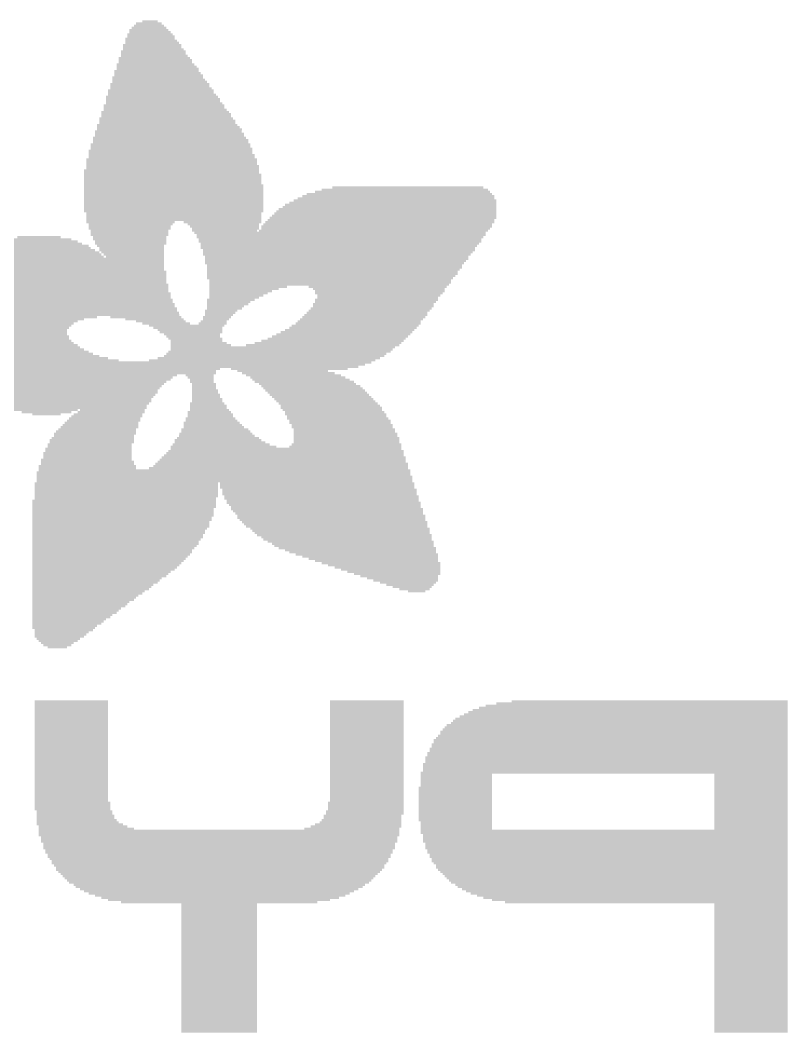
# Model space of a CAD drawing. Extents: x -51 to 50, y -27 to 29.
# Drawn here: x 41.25 to 48.78, y 16.01 to 25.94 of the extents above; entities that cross this region are included whole.
import ezdxf

# ---------------------------------------------------------------- set-up
doc = ezdxf.new("R2010")
doc.units = 0
doc.layers.add('201', color=6, linetype='CONTINUOUS')

# ---------------------------------------------------------------- blocks, each defined once
blk = doc.blocks.new('RECT')
blk.add_solid([(-0.5, -0.5), (0.5, -0.5), (-0.5, 0.5), (0.5, 0.5)])

msp = doc.modelspace()

# ---------------------------------------------------------------- block references
at = {"layer": '201', "rotation": 180}
for p, xscale, yscale in [((42.512, 25.908), 0.254, 0.0213), ((42.5234, 25.9292), 0.1499, 0.0211), ((42.5234, 25.8022), 0.4445, 0.0211), ((42.512, 25.8445), 0.381, 0.0213), ((42.5234, 25.8233), 0.4039, 0.0211), ((42.5132, 25.8657), 0.3378, 0.0211), ((42.5132, 25.8868), 0.2972, 0.0211), ((42.5348, 25.7387), 0.508, 0.0211), ((42.5234, 25.7598), 0.4851, 0.0211), ((42.545, 25.7175), 0.5283, 0.0213), ((42.5336, 25.781), 0.4648, 0.0213), ((42.5552, 25.6328), 0.635, 0.0211), ((42.5552, 25.6117), 0.635, 0.0211), ((42.5437, 25.6963), 0.5715, 0.0211), ((42.5437, 25.6752), 0.5715, 0.0211), ((42.5552, 25.654), 0.5944, 0.0213), ((42.5768, 25.5058), 0.7595, 0.0211), ((42.5666, 25.5693), 0.6985, 0.0211), ((42.5768, 25.5482), 0.7188, 0.0211), ((42.5768, 25.527), 0.7188, 0.0213), ((42.5653, 25.5905), 0.6553, 0.0213), ((42.5869, 25.4423), 0.8255, 0.0211), ((42.5971, 25.4212), 0.8458, 0.0211), ((42.5882, 25.4847), 0.7823, 0.0211), ((42.5983, 25.4635), 0.8026, 0.0213), ((42.6199, 25.3153), 0.9728, 0.0211), ((42.5983, 25.3788), 0.889, 0.0211), ((42.6085, 25.3577), 0.9093, 0.0211), ((42.6187, 25.3365), 0.9296, 0.0213), ((42.6085, 25.4), 0.8687, 0.0213), ((42.6288, 25.2518), 1.0363, 0.0211), ((42.6288, 25.2307), 1.0363, 0.0211), ((42.6403, 25.2095), 1.0592, 0.0213), ((42.6199, 25.2942), 0.9728, 0.0211), ((42.6301, 25.273), 0.9931, 0.0213), ((42.6618, 25.1248), 1.143, 0.0211), ((42.6403, 25.1883), 1.0998, 0.0211), ((42.6504, 25.1672), 1.1201, 0.0211), ((42.6504, 25.146), 1.1201, 0.0213), ((42.672, 25.0402), 1.2497, 0.0211), ((42.6822, 25.019), 1.27, 0.0213), ((42.6707, 25.0613), 1.2065, 0.0211), ((42.6606, 25.1037), 1.1862, 0.0211), ((42.6606, 25.0825), 1.1862, 0.0213), ((42.6923, 24.9132), 1.3767, 0.0211), ((42.6822, 24.9767), 1.3106, 0.0211), ((42.6936, 24.9555), 1.3335, 0.0213), ((42.6936, 24.9343), 1.3335, 0.0211), ((42.6822, 24.9978), 1.27, 0.0211), ((42.7037, 24.8497), 1.4402, 0.0211), ((42.7139, 24.8285), 1.4605, 0.0213), ((42.7139, 24.8073), 1.4605, 0.0211), ((42.7025, 24.892), 1.397, 0.0213), ((42.7139, 24.8708), 1.4199, 0.0211), ((42.7241, 24.7227), 1.5672, 0.0211), ((42.7253, 24.765), 1.524, 0.0213), ((42.7253, 24.7438), 1.524, 0.0211), ((42.7139, 24.7862), 1.5011, 0.0211), ((42.7355, 24.6168), 1.6307, 0.0211), ((42.7241, 24.6592), 1.6078, 0.0211), ((42.7241, 24.638), 1.6078, 0.0213), ((42.7342, 24.6803), 1.5875, 0.0211), ((42.7241, 24.7015), 1.5672, 0.0213), ((42.7355, 24.5745), 1.6713, 0.0213), ((42.7355, 24.5533), 1.6713, 0.0211), ((42.7355, 24.5322), 1.6713, 0.0211), ((42.7457, 24.511), 1.6916, 0.0213), ((42.7355, 24.5957), 1.6307, 0.0211), ((42.7342, 24.4687), 1.7145, 0.0211), ((42.7342, 24.4475), 1.7145, 0.0213), ((42.7457, 24.4263), 1.7374, 0.0211), ((42.7457, 24.4898), 1.6916, 0.0211), ((42.7457, 24.4052), 1.7374, 0.0211), ((42.7457, 24.384), 1.7374, 0.0213), ((42.7457, 24.3628), 1.7374, 0.0211), ((42.7457, 24.3417), 1.7374, 0.0211), ((42.7558, 24.3205), 1.7577, 0.0213), ((42.7558, 24.2993), 1.7577, 0.0211), ((42.7558, 24.2782), 1.7577, 0.0211), ((42.7558, 24.257), 1.7577, 0.0213), ((42.7558, 24.2358), 1.7577, 0.0211), ((42.7558, 24.2147), 1.7577, 0.0211), ((44.958, 24.2147), 1.8847, 0.0211), ((44.9682, 24.2358), 1.8186, 0.0211), ((44.9999, 24.257), 1.7145, 0.0213), ((45.0215, 24.2782), 1.6307, 0.0211), ((45.0533, 24.2993), 1.4808, 0.0211), ((42.7558, 24.1935), 1.7577, 0.0213), ((42.7558, 24.1723), 1.7577, 0.0211), ((42.7558, 24.1512), 1.7577, 0.0211), ((42.7558, 24.13), 1.7577, 0.0213), ((44.8843, 24.13), 2.0726, 0.0213), ((44.9047, 24.1512), 2.032, 0.0211), ((44.9263, 24.1723), 1.9888, 0.0211), ((44.9364, 24.1935), 1.9279, 0.0213), ((42.7558, 24.1088), 1.7577, 0.0211), ((42.7558, 24.0877), 1.7577, 0.0211), ((42.7558, 24.0665), 1.7577, 0.0213), ((42.7571, 24.0453), 1.7145, 0.0211), ((42.7571, 24.0242), 1.7145, 0.0211), ((44.8208, 24.0242), 2.1996, 0.0211), ((44.831, 24.0453), 2.1793, 0.0211), ((44.8412, 24.0665), 2.159, 0.0213), ((44.8526, 24.0877), 2.1361, 0.0211), ((44.8729, 24.1088), 2.0955, 0.0211), ((42.7571, 24.003), 1.7145, 0.0213), ((42.7571, 23.9818), 1.7145, 0.0211), ((42.3329, 23.9607), 0.8661, 0.0211), ((42.3329, 23.9395), 0.8255, 0.0213), ((42.3227, 23.9183), 0.8052, 0.0211), ((43.2333, 23.9607), 0.762, 0.0211), ((43.2422, 23.9395), 0.6985, 0.0213), ((43.2537, 23.9183), 0.6756, 0.0211), ((44.7459, 23.9183), 2.2631, 0.0211), ((44.7561, 23.9395), 2.2428, 0.0213), ((44.7777, 23.9607), 2.2454, 0.0211), ((44.7891, 23.9818), 2.2225, 0.0211), ((44.8094, 24.003), 2.2225, 0.0213), ((42.3227, 23.8972), 0.8052, 0.0211), ((42.3215, 23.876), 0.762, 0.0213), ((42.3215, 23.8548), 0.762, 0.0211), ((42.3215, 23.8337), 0.762, 0.0211), ((43.2638, 23.8972), 0.6553, 0.0211), ((43.2537, 23.876), 0.635, 0.0213), ((44.3852, 23.8548), 2.8575, 0.0211), ((44.3967, 23.8337), 2.8346, 0.0211), ((44.7142, 23.876), 2.2454, 0.0213), ((44.7358, 23.8972), 2.2428, 0.0211), ((41.4122, 23.7278), 1.016, 0.0211), ((41.4122, 23.749), 0.889, 0.0213), ((41.4223, 23.7702), 0.7823, 0.0211), ((41.4325, 23.7913), 0.635, 0.0211), ((41.4338, 23.8125), 0.4242, 0.0213), ((42.3227, 23.8125), 0.7188, 0.0213), ((42.3227, 23.7913), 0.7188, 0.0211), ((42.3329, 23.7702), 0.6985, 0.0211), ((42.3329, 23.749), 0.6985, 0.0213), ((42.3329, 23.7278), 0.6579, 0.0211), ((44.3865, 23.8125), 2.8143, 0.0213), ((44.3865, 23.7913), 2.7737, 0.0211), ((44.3865, 23.7702), 2.7737, 0.0211), ((44.3852, 23.749), 2.7305, 0.0213), ((44.3751, 23.7278), 2.7102, 0.0211), ((41.3169, 23.622), 1.5011, 0.0213), ((41.3385, 23.6432), 1.4173, 0.0211), ((41.3702, 23.6643), 1.3132, 0.0211), ((41.3804, 23.6855), 1.2065, 0.0213), ((41.3906, 23.7067), 1.0998, 0.0211), ((42.3443, 23.7067), 0.635, 0.0211), ((42.3443, 23.6855), 0.635, 0.0213), ((42.3545, 23.6643), 0.6147, 0.0211), ((42.3647, 23.6432), 0.5944, 0.0211), ((42.3761, 23.622), 0.5715, 0.0213), ((44.3649, 23.7067), 2.6899, 0.0211), ((44.3763, 23.6855), 2.667, 0.0213), ((44.3649, 23.6643), 2.6441, 0.0211), ((44.3548, 23.6432), 2.6238, 0.0211), ((44.3548, 23.622), 2.5832, 0.0213), ((41.4871, 23.5373), 2.3495, 0.0211), ((41.5188, 23.5585), 2.286, 0.0213), ((41.5506, 23.5797), 2.2225, 0.0211), ((41.5823, 23.6008), 2.159, 0.0211), ((44.3548, 23.6008), 2.5832, 0.0211), ((44.3433, 23.5797), 2.5603, 0.0211), ((44.3332, 23.5585), 2.54, 0.0213), ((44.3332, 23.5373), 2.4994, 0.0211), ((41.3271, 23.4315), 2.7102, 0.0213), ((41.3588, 23.4527), 2.6467, 0.0211), ((41.3906, 23.4738), 2.5832, 0.0211), ((41.4122, 23.495), 2.4994, 0.0213), ((41.4553, 23.5162), 2.413, 0.0211), ((44.3217, 23.495), 2.4765, 0.0213), ((44.3014, 23.4315), 2.4359, 0.0213), ((44.3332, 23.5162), 2.4994, 0.0211), ((44.3116, 23.4738), 2.4562, 0.0211), ((44.3116, 23.4527), 2.4562, 0.0211), ((41.2534, 23.3257), 2.8981, 0.0211), ((41.2636, 23.3468), 2.8778, 0.0211), ((41.2636, 23.368), 2.8372, 0.0213), ((41.275, 23.3892), 2.8143, 0.0211), ((41.2953, 23.4103), 2.7737, 0.0211), ((44.29, 23.4103), 2.413, 0.0211), ((44.2811, 23.3468), 2.3495, 0.0211), ((43.4873, 23.3257), 0.762, 0.0211), ((44.2913, 23.3892), 2.3698, 0.0211), ((44.2913, 23.368), 2.3698, 0.0213), ((44.7561, 23.3257), 1.3538, 0.0211), ((41.2433, 23.2622), 2.9642, 0.0211), ((41.2433, 23.241), 2.9642, 0.0213), ((41.2433, 23.2198), 2.9642, 0.0211), ((41.242, 23.3045), 2.921, 0.0213), ((41.242, 23.2833), 2.921, 0.0211), ((43.4454, 23.3045), 0.6782, 0.0213), ((43.4137, 23.2833), 0.6147, 0.0211), ((43.3921, 23.2622), 0.5715, 0.0211), ((43.3705, 23.241), 0.5283, 0.0213), ((43.3489, 23.2198), 0.4851, 0.0211), ((44.7675, 23.3045), 1.2903, 0.0213), ((44.7675, 23.2622), 1.2497, 0.0211), ((44.7777, 23.2833), 1.27, 0.0211), ((44.7662, 23.241), 1.2065, 0.0213), ((44.7561, 23.2198), 1.1862, 0.0211), ((41.2534, 23.1987), 2.9845, 0.0211), ((41.2534, 23.1775), 2.9845, 0.0213), ((41.2636, 23.1563), 3.0048, 0.0211), ((41.2636, 23.1352), 3.0048, 0.0211), ((43.3172, 23.1987), 0.4674, 0.0211), ((43.2956, 23.1775), 0.4242, 0.0213), ((43.2854, 23.1563), 0.4039, 0.0211), ((43.2638, 23.1352), 0.3607, 0.0211), ((44.7142, 23.1563), 1.1836, 0.0211), ((44.7142, 23.1352), 1.1836, 0.0211), ((44.7459, 23.1987), 1.2065, 0.0211), ((44.7358, 23.1775), 1.1862, 0.0213), ((41.275, 23.114), 3.0277, 0.0213), ((41.2953, 23.0717), 3.0277, 0.0211), ((41.2852, 23.0928), 3.0074, 0.0211), ((41.3068, 23.0505), 3.0048, 0.0213), ((40.9143, 23.0293), 2.1793, 0.0211), ((42.4815, 23.0293), 0.696, 0.0211), ((43.18, 23.0293), 0.2743, 0.0211), ((43.2219, 23.0928), 0.3175, 0.0211), ((43.2118, 23.0717), 0.2972, 0.0211), ((43.2003, 23.0505), 0.2743, 0.0213), ((43.2537, 23.114), 0.3404, 0.0213), ((44.6189, 23.0293), 1.2065, 0.0211), ((44.6392, 23.0505), 1.2065, 0.0213), ((44.6507, 23.0717), 1.1836, 0.0211), ((44.6723, 23.0928), 1.1862, 0.0211), ((44.6926, 23.114), 1.1862, 0.0213), ((40.861, 23.0082), 2.032, 0.0211), ((40.8407, 22.987), 1.9456, 0.0213), ((40.8305, 22.9658), 1.8847, 0.0211), ((40.8292, 22.9447), 1.8415, 0.0211), ((40.8407, 22.9235), 1.778, 0.0213), ((42.5666, 23.0082), 0.5715, 0.0211), ((42.6288, 22.987), 0.4877, 0.0213), ((42.6822, 22.9658), 0.4674, 0.0211), ((42.8828, 22.9447), 0.7417, 0.0211), ((42.8942, 22.9235), 0.6782, 0.0213), ((43.1368, 22.9658), 0.2743, 0.0211), ((43.147, 22.987), 0.254, 0.0213), ((43.1698, 23.0082), 0.254, 0.0211), ((44.5135, 22.9235), 1.2497, 0.0213), ((44.5351, 22.9447), 1.2471, 0.0211), ((44.5656, 22.9658), 1.2268, 0.0211), ((44.5757, 22.987), 1.2065, 0.0213), ((44.5986, 23.0082), 1.2065, 0.0211), ((40.8407, 22.9023), 1.7374, 0.0211), ((40.8521, 22.8812), 1.7145, 0.0211), ((40.8724, 22.86), 1.6739, 0.0213), ((40.894, 22.8388), 1.6713, 0.0211), ((42.9158, 22.9023), 0.635, 0.0211), ((42.926, 22.8812), 0.6147, 0.0211), ((42.9362, 22.86), 0.5486, 0.0213), ((42.9463, 22.8388), 0.5283, 0.0211), ((44.3865, 22.8388), 1.331, 0.0211), ((44.4183, 22.86), 1.3132, 0.0213), ((44.45, 22.8812), 1.2903, 0.0211), ((44.4818, 22.9023), 1.2675, 0.0211), ((40.9143, 22.8177), 1.6307, 0.0211), ((40.9359, 22.7965), 1.6281, 0.0213), ((40.9575, 22.7753), 1.6307, 0.0211), ((40.9994, 22.7542), 1.6281, 0.0211), ((41.021, 22.733), 1.6307, 0.0213), ((42.9679, 22.8177), 0.5309, 0.0211), ((42.9793, 22.7965), 0.508, 0.0213), ((42.9997, 22.7753), 0.5486, 0.0211), ((43.0213, 22.7542), 0.5918, 0.0211), ((43.8252, 22.733), 2.1996, 0.0213), ((44.2163, 22.7542), 1.5037, 0.0211), ((44.2697, 22.7753), 1.4376, 0.0211), ((44.3128, 22.7965), 1.397, 0.0213), ((44.3548, 22.8177), 1.3538, 0.0211), ((41.0629, 22.7118), 1.6281, 0.0211), ((41.0947, 22.6907), 1.651, 0.0211), ((41.1264, 22.6695), 1.6739, 0.0213), ((41.1797, 22.6483), 1.6942, 0.0211), ((41.2318, 22.6272), 1.7577, 0.0211), ((43.688, 22.6272), 2.1793, 0.0211), ((43.7413, 22.6483), 2.159, 0.0211), ((43.7617, 22.6695), 2.159, 0.0213), ((43.7934, 22.6907), 2.1819, 0.0211), ((43.815, 22.7118), 2.1793, 0.0211), ((41.2966, 22.606), 1.8415, 0.0213), ((42.5552, 22.5848), 4.2774, 0.0211), ((42.5348, 22.5637), 4.191, 0.0211), ((42.5234, 22.5425), 4.0869, 0.0213), ((43.6232, 22.606), 2.2225, 0.0213), ((41.8567, 22.5213), 2.7076, 0.0211), ((41.8465, 22.5002), 2.6467, 0.0211), ((41.8681, 22.479), 2.6035, 0.0213), ((41.6878, 22.4578), 2.2022, 0.0211), ((41.6878, 22.4367), 2.1158, 0.0211), ((43.0098, 22.4578), 0.2743, 0.0211), ((43.02, 22.4367), 0.254, 0.0211), ((43.8887, 22.5213), 1.143, 0.0211), ((43.8252, 22.5002), 0.889, 0.0211), ((43.8785, 22.479), 0.9093, 0.0213), ((43.9306, 22.4578), 0.9322, 0.0211), ((43.9738, 22.4367), 0.9322, 0.0211), ((41.6878, 22.4155), 2.0752, 0.0213), ((41.6763, 22.3943), 2.0117, 0.0211), ((41.6878, 22.3732), 1.9482, 0.0211), ((41.6865, 22.352), 1.905, 0.0213), ((41.6878, 22.3308), 1.8618, 0.0211), ((43.0314, 22.4155), 0.2311, 0.0213), ((43.0314, 22.3943), 0.2311, 0.0211), ((43.053, 22.3732), 0.2337, 0.0211), ((43.053, 22.352), 0.2337, 0.0213), ((43.053, 22.3308), 0.2337, 0.0211), ((44.0042, 22.4155), 0.9525, 0.0213), ((44.0373, 22.3943), 0.9728, 0.0211), ((44.0677, 22.3732), 0.9525, 0.0211), ((44.1008, 22.352), 0.9728, 0.0213), ((44.1211, 22.3308), 0.9728, 0.0211), ((41.6979, 22.3097), 1.8009, 0.0211), ((41.7093, 22.2885), 1.778, 0.0213), ((41.7182, 22.2673), 1.7145, 0.0211), ((41.7297, 22.2462), 1.651, 0.0211), ((43.0632, 22.3097), 0.254, 0.0211), ((43.0632, 22.2885), 0.254, 0.0213), ((43.0733, 22.2673), 0.2743, 0.0211), ((43.0733, 22.2462), 0.2743, 0.0211), ((44.1427, 22.3097), 0.9754, 0.0211), ((44.1643, 22.2885), 0.9728, 0.0213), ((44.1846, 22.2673), 0.9728, 0.0211), ((44.2074, 22.2462), 0.9728, 0.0211), ((41.7297, 22.225), 1.6104, 0.0213), ((41.7512, 22.2038), 1.5672, 0.0211), ((41.7614, 22.1827), 1.5011, 0.0211), ((41.783, 22.1615), 1.4173, 0.0213), ((41.8033, 22.1403), 1.3767, 0.0211), ((43.0847, 22.1827), 0.3378, 0.0211), ((43.0949, 22.1615), 0.3581, 0.0213), ((43.0949, 22.1403), 0.3581, 0.0211), ((43.0847, 22.225), 0.2972, 0.0213), ((43.0847, 22.2038), 0.2972, 0.0211), ((44.2278, 22.225), 0.9728, 0.0213), ((44.2481, 22.2038), 0.9728, 0.0211), ((44.2709, 22.1827), 0.9728, 0.0211), ((44.2913, 22.1615), 0.9728, 0.0213), ((44.3014, 22.1403), 0.9931, 0.0211), ((41.496, 22.1192), 0.635, 0.0211), ((41.5074, 22.098), 0.4851, 0.0213), ((41.5074, 22.0768), 0.2769, 0.0211), ((42.0789, 22.0345), 0.6985, 0.0213), ((42.0992, 22.0557), 0.6985, 0.0211), ((42.1107, 22.0768), 0.6756, 0.0211), ((42.1424, 22.098), 0.6579, 0.0213), ((42.1538, 22.1192), 0.635, 0.0211), ((43.1165, 22.0345), 0.4877, 0.0213), ((43.1152, 22.0768), 0.4445, 0.0211), ((43.1152, 22.0557), 0.4445, 0.0211), ((43.1051, 22.098), 0.4242, 0.0213), ((43.1063, 22.1192), 0.381, 0.0211), ((44.3116, 22.1192), 0.9728, 0.0211), ((44.3344, 22.098), 0.9728, 0.0213), ((44.3446, 22.0768), 0.9931, 0.0211), ((44.3649, 22.0345), 0.9931, 0.0213), ((44.3548, 22.0557), 0.9728, 0.0211), ((42.004, 21.9287), 0.762, 0.0211), ((42.0268, 21.9498), 0.762, 0.0211), ((42.037, 21.971), 0.7417, 0.0213), ((42.0472, 21.9922), 0.7214, 0.0211), ((42.0688, 22.0133), 0.7188, 0.0211), ((43.1584, 21.9287), 0.6579, 0.0211), ((43.1267, 21.9922), 0.5486, 0.0211), ((43.1381, 21.971), 0.5715, 0.0213), ((43.1483, 21.9498), 0.5918, 0.0211), ((43.1267, 22.0133), 0.508, 0.0211), ((44.3865, 22.0133), 0.9957, 0.0211), ((44.3865, 21.9922), 0.9957, 0.0211), ((44.4081, 21.971), 0.9931, 0.0213), ((44.4081, 21.9498), 0.9931, 0.0211), ((44.4284, 21.9287), 0.9931, 0.0211), ((41.9621, 21.844), 0.8052, 0.0213), ((41.9735, 21.8652), 0.7823, 0.0211), ((41.9837, 21.8863), 0.8026, 0.0211), ((41.9938, 21.9075), 0.7823, 0.0213), ((43.1902, 21.844), 0.8026, 0.0213), ((43.1686, 21.8863), 0.7188, 0.0211), ((43.18, 21.8652), 0.7417, 0.0211), ((43.1686, 21.9075), 0.6782, 0.0213), ((44.4398, 21.8863), 1.016, 0.0211), ((44.4398, 21.8652), 1.016, 0.0211), ((44.4284, 21.9075), 0.9931, 0.0213), ((44.45, 21.844), 1.0363, 0.0213), ((41.9202, 21.7382), 0.8484, 0.0211), ((41.9316, 21.7805), 0.8255, 0.0213), ((41.9316, 21.7593), 0.8255, 0.0211), ((41.9519, 21.8228), 0.8255, 0.0211), ((41.9519, 21.8017), 0.8255, 0.0211), ((43.2435, 21.7593), 1.0363, 0.0211), ((43.8569, 21.7382), 2.2631, 0.0211), ((43.2219, 21.7805), 0.9525, 0.0213), ((43.1902, 21.8228), 0.8484, 0.0211), ((43.2105, 21.8017), 0.889, 0.0211), ((44.4386, 21.7593), 1.0998, 0.0211), ((44.45, 21.7805), 1.077, 0.0213), ((44.45, 21.8228), 1.0363, 0.0211), ((44.45, 21.8017), 1.0363, 0.0211), ((41.8998, 21.6323), 0.889, 0.0211), ((41.91, 21.6958), 0.8687, 0.0211), ((41.91, 21.6747), 0.8687, 0.0211), ((41.91, 21.6535), 0.8687, 0.0213), ((41.9202, 21.717), 0.8484, 0.0213), ((43.8252, 21.6323), 2.413, 0.0211), ((43.8353, 21.6535), 2.3927, 0.0213), ((43.8366, 21.6747), 2.3495, 0.0211), ((43.8468, 21.6958), 2.3292, 0.0211), ((43.8569, 21.717), 2.3089, 0.0213), ((41.9087, 21.5688), 0.9525, 0.0211), ((41.9087, 21.5477), 0.9525, 0.0211), ((41.91, 21.6112), 0.9093, 0.0211), ((41.91, 21.59), 0.9093, 0.0213), ((43.782, 21.5477), 2.54, 0.0211), ((43.8036, 21.5688), 2.4968, 0.0211), ((43.8137, 21.59), 2.4765, 0.0213), ((43.815, 21.6112), 2.4333, 0.0211), ((43.2435, 21.5053), 3.6627, 0.0211), ((43.2435, 21.4842), 3.6627, 0.0211), ((43.2537, 21.463), 3.683, 0.0213), ((43.2537, 21.4418), 3.683, 0.0211), ((43.2537, 21.5265), 3.6424, 0.0213), ((42.291, 21.3995), 1.7983, 0.0213), ((42.291, 21.3783), 1.7983, 0.0211), ((42.291, 21.3572), 1.7983, 0.0211), ((42.291, 21.336), 1.7983, 0.0213), ((43.2537, 21.4207), 3.683, 0.0211), ((44.163, 21.3995), 1.905, 0.0213), ((44.163, 21.3783), 1.905, 0.0211), ((44.163, 21.3572), 1.905, 0.0211), ((44.1858, 21.336), 1.905, 0.0213), ((42.291, 21.3148), 1.7983, 0.0211), ((42.291, 21.2937), 1.7983, 0.0211), ((42.291, 21.2725), 1.7983, 0.0213), ((42.2808, 21.2513), 1.778, 0.0211), ((44.1858, 21.3148), 1.905, 0.0211), ((44.1858, 21.2937), 1.905, 0.0211), ((44.2062, 21.2725), 1.905, 0.0213), ((44.2062, 21.2513), 1.905, 0.0211), ((42.2694, 21.2302), 1.8009, 0.0211), ((42.2694, 21.209), 1.8009, 0.0213), ((42.2694, 21.1878), 1.8009, 0.0211), ((42.2694, 21.1667), 1.8009, 0.0211), ((42.258, 21.1455), 1.778, 0.0213), ((44.2163, 21.2302), 1.8847, 0.0211), ((44.2265, 21.209), 1.905, 0.0213), ((44.2379, 21.1878), 1.8821, 0.0211), ((44.2481, 21.1667), 1.8618, 0.0211), ((44.2595, 21.1455), 1.8847, 0.0213), ((42.2478, 21.0608), 1.7577, 0.0211), ((42.2478, 21.0397), 1.7577, 0.0211), ((42.258, 21.1243), 1.778, 0.0211), ((42.258, 21.1032), 1.778, 0.0211), ((42.258, 21.082), 1.778, 0.0213), ((44.2697, 21.1243), 1.8644, 0.0211), ((44.2811, 21.1032), 1.8415, 0.0211), ((44.3014, 21.082), 1.8415, 0.0213), ((44.3014, 21.0608), 1.8415, 0.0211), ((44.3116, 21.0397), 1.8212, 0.0211), ((42.2262, 20.955), 1.7145, 0.0213), ((42.2377, 21.0185), 1.7374, 0.0213), ((42.2377, 20.9973), 1.7374, 0.0211), ((42.2377, 20.9762), 1.7374, 0.0211), ((44.3332, 21.0185), 1.8186, 0.0213), ((44.3433, 20.9973), 1.7983, 0.0211), ((44.3535, 20.9762), 1.778, 0.0211), ((44.3865, 20.955), 1.7577, 0.0213), ((42.2059, 20.8915), 1.6739, 0.0213), ((42.2059, 20.8703), 1.6739, 0.0211), ((42.2161, 20.9338), 1.6942, 0.0211), ((42.2161, 20.9127), 1.6942, 0.0211), ((42.1945, 20.8492), 1.651, 0.0211), ((44.3967, 20.9338), 1.7374, 0.0211), ((44.4081, 20.9127), 1.7145, 0.0211), ((44.4284, 20.8915), 1.7145, 0.0213), ((44.45, 20.8703), 1.6713, 0.0211), ((44.4602, 20.8492), 1.651, 0.0211), ((42.1843, 20.828), 1.6307, 0.0213), ((42.1843, 20.8068), 1.6307, 0.0211), ((42.1627, 20.7645), 1.5875, 0.0213), ((42.1742, 20.7857), 1.6104, 0.0211), ((42.1526, 20.7433), 1.5672, 0.0211), ((44.4919, 20.828), 1.6281, 0.0213), ((44.5135, 20.8068), 1.585, 0.0211), ((44.5237, 20.7857), 1.5646, 0.0211), ((44.5567, 20.7645), 1.5443, 0.0213), ((44.5884, 20.7433), 1.4808, 0.0211), ((42.1526, 20.7222), 1.5672, 0.0211), ((42.1424, 20.701), 1.5469, 0.0213), ((42.131, 20.6798), 1.524, 0.0211), ((42.1208, 20.6587), 1.5037, 0.0211), ((44.6088, 20.7222), 1.4402, 0.0211), ((44.6507, 20.701), 1.397, 0.0213), ((44.6824, 20.6798), 1.3335, 0.0211), ((44.7142, 20.6587), 1.27, 0.0211), ((42.0789, 20.574), 1.4199, 0.0213), ((42.1107, 20.6375), 1.4834, 0.0213), ((42.0992, 20.6163), 1.4605, 0.0211), ((42.0891, 20.5952), 1.4402, 0.0211), ((42.0675, 20.5528), 1.397, 0.0211), ((44.7459, 20.6375), 1.2065, 0.0213), ((44.7878, 20.6163), 1.1633, 0.0211), ((44.8196, 20.5952), 1.0998, 0.0211), ((44.8513, 20.574), 1.0363, 0.0213), ((44.8831, 20.5528), 0.9728, 0.0211), ((42.0357, 20.5105), 1.3335, 0.0213), ((41.9938, 20.447), 1.2497, 0.0213), ((42.0472, 20.5317), 1.3564, 0.0211), ((42.0256, 20.4893), 1.3132, 0.0211), ((42.004, 20.4682), 1.27, 0.0211), ((44.9148, 20.5317), 0.9093, 0.0211), ((44.9466, 20.5105), 0.8458, 0.0213), ((44.9682, 20.4893), 0.762, 0.0211), ((44.9999, 20.4682), 0.6985, 0.0211), ((45.0317, 20.447), 0.635, 0.0213), ((41.9837, 20.4258), 1.2294, 0.0211), ((41.9621, 20.4047), 1.1862, 0.0211), ((41.9519, 20.3835), 1.1659, 0.0213), ((41.9405, 20.3623), 1.143, 0.0211), ((41.9202, 20.3412), 1.1024, 0.0211), ((45.0533, 20.4258), 0.5512, 0.0211), ((45.0736, 20.4047), 0.4648, 0.0211), ((45.0952, 20.3835), 0.381, 0.0213), ((45.1168, 20.3623), 0.2972, 0.0211), ((45.1371, 20.3412), 0.1702, 0.0211), ((41.8884, 20.2988), 1.0389, 0.0211), ((41.8668, 20.2565), 0.9957, 0.0213), ((41.9087, 20.32), 1.0795, 0.0213), ((41.877, 20.2777), 1.016, 0.0211), ((41.8452, 20.2353), 0.9525, 0.0211), ((41.8249, 20.193), 0.9119, 0.0213), ((41.8033, 20.1718), 0.8687, 0.0211), ((41.8351, 20.2142), 0.9322, 0.0211), ((41.7932, 20.1507), 0.8484, 0.0211), ((41.7512, 20.0872), 0.7645, 0.0211), ((41.783, 20.1295), 0.828, 0.0213), ((41.7614, 20.1083), 0.7849, 0.0211), ((41.7297, 20.066), 0.7214, 0.0213), ((41.7182, 20.0448), 0.6985, 0.0211), ((41.6763, 19.9813), 0.6147, 0.0211), ((41.7081, 20.0237), 0.6782, 0.0211), ((41.6865, 20.0025), 0.635, 0.0213), ((41.6776, 19.9602), 0.5715, 0.0211), ((41.656, 19.939), 0.5283, 0.0213), ((41.6458, 19.9178), 0.508, 0.0211), ((41.6344, 19.8967), 0.4851, 0.0211), ((41.6243, 19.8755), 0.4242, 0.0213), ((41.623, 19.8543), 0.381, 0.0211), ((41.6141, 19.8332), 0.3175, 0.0211), ((41.6128, 19.812), 0.2743, 0.0213), ((41.6141, 19.7908), 0.1905, 0.0211), ((41.7512, 19.2617), 0.7188, 0.0211), ((44.6507, 19.2617), 0.7214, 0.0211), ((47.4243, 19.2617), 2.7076, 0.0211), ((41.7512, 19.2405), 0.7188, 0.0213), ((41.7512, 19.2193), 0.7188, 0.0211), ((41.7512, 19.1982), 0.7188, 0.0211), ((41.7512, 19.177), 0.7188, 0.0213), ((41.7512, 19.1558), 0.7188, 0.0211), ((44.6507, 19.2405), 0.7214, 0.0213), ((44.6507, 19.2193), 0.7214, 0.0211), ((44.6507, 19.1982), 0.7214, 0.0211), ((44.6507, 19.177), 0.7214, 0.0213), ((44.6507, 19.1558), 0.7214, 0.0211), ((47.2123, 19.1558), 3.1318, 0.0211), ((47.2326, 19.177), 3.0912, 0.0213), ((47.2643, 19.1982), 3.0277, 0.0211), ((47.2961, 19.2193), 2.9642, 0.0211), ((47.3494, 19.2405), 2.8575, 0.0213), ((41.7512, 19.1347), 0.7188, 0.0211), ((41.7512, 19.1135), 0.7188, 0.0213), ((41.7512, 19.0923), 0.7188, 0.0211), ((41.7512, 19.0712), 0.7188, 0.0211), ((41.7512, 19.05), 0.7188, 0.0213), ((44.6507, 19.1347), 0.7214, 0.0211), ((44.6507, 19.1135), 0.7214, 0.0213), ((44.6507, 19.0923), 0.7214, 0.0211), ((44.6507, 19.0712), 0.7214, 0.0211), ((44.6507, 19.05), 0.7214, 0.0213), ((47.1272, 19.05), 3.302, 0.0213), ((47.1373, 19.0712), 3.2817, 0.0211), ((47.1487, 19.0923), 3.2588, 0.0211), ((47.1691, 19.1135), 3.2182, 0.0213), ((47.1907, 19.1347), 3.175, 0.0211), ((41.7512, 19.0288), 0.7188, 0.0211), ((41.7512, 19.0077), 0.7188, 0.0211), ((41.7512, 18.9865), 0.7188, 0.0213), ((41.7512, 18.9653), 0.7188, 0.0211), ((44.6507, 19.0288), 0.7214, 0.0211), ((44.6507, 19.0077), 0.7214, 0.0211), ((44.6507, 18.9865), 0.7214, 0.0213), ((44.6507, 18.9653), 0.7214, 0.0211), ((47.0738, 18.9653), 3.4087, 0.0211), ((47.0853, 18.9865), 3.3858, 0.0213), ((47.0954, 19.0077), 3.3655, 0.0211), ((47.1056, 19.0288), 3.3452, 0.0211), ((41.7512, 18.9442), 0.7188, 0.0211), ((41.7512, 18.923), 0.7188, 0.0213), ((41.7512, 18.9018), 0.7188, 0.0211), ((41.7512, 18.8807), 0.7188, 0.0211), ((41.7512, 18.8595), 0.7188, 0.0213), ((44.6507, 18.9442), 0.7214, 0.0211), ((44.6507, 18.923), 0.7214, 0.0213), ((44.6507, 18.9018), 0.7214, 0.0211), ((44.6507, 18.8807), 0.7214, 0.0211), ((44.6507, 18.8595), 0.7214, 0.0213), ((47.0421, 18.8807), 3.4722, 0.0211), ((47.0421, 18.8595), 3.4722, 0.0213), ((47.0535, 18.9018), 3.4493, 0.0211), ((47.0637, 18.923), 3.429, 0.0213), ((47.0738, 18.9442), 3.4087, 0.0211), ((41.7512, 18.8383), 0.7188, 0.0211), ((41.7512, 18.8172), 0.7188, 0.0211), ((41.7512, 18.796), 0.7188, 0.0213), ((41.7512, 18.7748), 0.7188, 0.0211), ((41.7512, 18.7537), 0.7188, 0.0211), ((44.6507, 18.8383), 0.7214, 0.0211), ((44.6507, 18.8172), 0.7214, 0.0211), ((44.6507, 18.796), 0.7214, 0.0213), ((44.6507, 18.7748), 0.7214, 0.0211), ((44.6507, 18.7537), 0.7214, 0.0211), ((47.0103, 18.7537), 3.5357, 0.0211), ((47.0218, 18.796), 3.5128, 0.0213), ((47.0218, 18.7748), 3.5128, 0.0211), ((47.0319, 18.8383), 3.4925, 0.0211), ((47.0319, 18.8172), 3.4925, 0.0211), ((41.7512, 18.7325), 0.7188, 0.0213), ((41.7512, 18.7113), 0.7188, 0.0211), ((41.7512, 18.6902), 0.7188, 0.0211), ((41.7512, 18.669), 0.7188, 0.0213), ((44.6507, 18.7325), 0.7214, 0.0213), ((44.6507, 18.7113), 0.7214, 0.0211), ((44.6507, 18.6902), 0.7214, 0.0211), ((44.6507, 18.669), 0.7214, 0.0213), ((47.0002, 18.7113), 3.556, 0.0211), ((47.0002, 18.6902), 3.556, 0.0211), ((47.0002, 18.669), 3.556, 0.0213), ((47.0103, 18.7325), 3.5357, 0.0213), ((41.7512, 18.6478), 0.7188, 0.0211), ((41.7512, 18.6267), 0.7188, 0.0211), ((41.7512, 18.6055), 0.7188, 0.0213), ((41.7512, 18.5843), 0.7188, 0.0211), ((41.7512, 18.5632), 0.7188, 0.0211), ((44.6507, 18.6478), 0.7214, 0.0211), ((44.6507, 18.6267), 0.7214, 0.0211), ((44.6507, 18.6055), 0.7214, 0.0213), ((44.6507, 18.5843), 0.7214, 0.0211), ((44.6507, 18.5632), 0.7214, 0.0211), ((46.9786, 18.5632), 3.5992, 0.0211), ((46.99, 18.6478), 3.5763, 0.0211), ((46.99, 18.6267), 3.5763, 0.0211), ((46.99, 18.6055), 3.5763, 0.0213), ((46.99, 18.5843), 3.5763, 0.0211), ((41.7512, 18.542), 0.7188, 0.0213), ((41.7512, 18.5208), 0.7188, 0.0211), ((41.7512, 18.4997), 0.7188, 0.0211), ((41.7512, 18.4785), 0.7188, 0.0213), ((41.7512, 18.4573), 0.7188, 0.0211), ((44.6507, 18.542), 0.7214, 0.0213), ((44.6507, 18.5208), 0.7214, 0.0211), ((44.6507, 18.4997), 0.7214, 0.0211), ((44.6507, 18.4785), 0.7214, 0.0213), ((44.6507, 18.4573), 0.7214, 0.0211), ((45.5282, 18.542), 0.6985, 0.0213), ((45.5282, 18.5208), 0.6985, 0.0211), ((45.5282, 18.4997), 0.6985, 0.0211), ((45.5282, 18.4785), 0.6985, 0.0213), ((45.5282, 18.4573), 0.6985, 0.0211), ((48.4188, 18.542), 0.7188, 0.0213), ((48.4188, 18.5208), 0.7188, 0.0211), ((48.4188, 18.4997), 0.7188, 0.0211), ((48.4188, 18.4785), 0.7188, 0.0213), ((48.4188, 18.4573), 0.7188, 0.0211), ((41.7512, 18.4362), 0.7188, 0.0211), ((41.7512, 18.415), 0.7188, 0.0213), ((41.7512, 18.3938), 0.7188, 0.0211), ((41.7512, 18.3727), 0.7188, 0.0211), ((44.6507, 18.4362), 0.7214, 0.0211), ((44.6507, 18.415), 0.7214, 0.0213), ((44.6507, 18.3938), 0.7214, 0.0211), ((44.6507, 18.3727), 0.7214, 0.0211), ((45.5181, 18.415), 0.7188, 0.0213), ((45.5181, 18.3938), 0.7188, 0.0211), ((45.5181, 18.3727), 0.7188, 0.0211), ((45.5282, 18.4362), 0.6985, 0.0211), ((48.4188, 18.4362), 0.7188, 0.0211), ((48.4188, 18.415), 0.7188, 0.0213), ((48.4188, 18.3938), 0.7188, 0.0211), ((48.4188, 18.3727), 0.7188, 0.0211), ((41.7512, 18.3515), 0.7188, 0.0213), ((41.7512, 18.3303), 0.7188, 0.0211), ((41.7512, 18.3092), 0.7188, 0.0211), ((41.7512, 18.288), 0.7188, 0.0213), ((41.7627, 18.2668), 0.7417, 0.0211), ((44.6405, 18.2668), 0.7417, 0.0211), ((44.6507, 18.3515), 0.7214, 0.0213), ((44.6507, 18.3303), 0.7214, 0.0211), ((44.6507, 18.3092), 0.7214, 0.0211), ((44.6507, 18.288), 0.7214, 0.0213), ((45.5181, 18.3515), 0.7188, 0.0213), ((45.5181, 18.3303), 0.7188, 0.0211), ((45.5181, 18.3092), 0.7188, 0.0211), ((45.5181, 18.288), 0.7188, 0.0213), ((45.5181, 18.2668), 0.7188, 0.0211), ((48.4188, 18.3515), 0.7188, 0.0213), ((48.4188, 18.3303), 0.7188, 0.0211), ((48.4188, 18.3092), 0.7188, 0.0211), ((48.4188, 18.288), 0.7188, 0.0213), ((48.4188, 18.2668), 0.7188, 0.0211), ((41.7627, 18.2457), 0.7417, 0.0211), ((41.7627, 18.2245), 0.7417, 0.0213), ((41.7627, 18.2033), 0.7417, 0.0211), ((41.783, 18.1822), 0.7417, 0.0211), ((41.783, 18.161), 0.7417, 0.0213), ((44.6303, 18.1822), 0.762, 0.0211), ((44.6303, 18.161), 0.762, 0.0213), ((44.6405, 18.2457), 0.7417, 0.0211), ((44.6405, 18.2245), 0.7417, 0.0213), ((44.6405, 18.2033), 0.7417, 0.0211), ((45.5181, 18.2457), 0.7188, 0.0211), ((45.5181, 18.2245), 0.7188, 0.0213), ((45.5181, 18.2033), 0.7188, 0.0211), ((45.5181, 18.1822), 0.7188, 0.0211), ((45.5181, 18.161), 0.7188, 0.0213), ((48.4188, 18.2457), 0.7188, 0.0211), ((48.4188, 18.2245), 0.7188, 0.0213), ((48.4188, 18.2033), 0.7188, 0.0211), ((48.4188, 18.1822), 0.7188, 0.0211), ((48.4188, 18.161), 0.7188, 0.0213), ((41.7932, 18.1398), 0.762, 0.0211), ((41.7932, 18.1187), 0.762, 0.0211), ((41.8046, 18.0975), 0.7849, 0.0213), ((41.8148, 18.0763), 0.8052, 0.0211), ((44.5872, 18.0763), 0.8026, 0.0211), ((44.5973, 18.0975), 0.7823, 0.0213), ((44.6075, 18.1398), 0.762, 0.0211), ((44.6075, 18.1187), 0.762, 0.0211), ((45.5181, 18.1398), 0.7188, 0.0211), ((45.5181, 18.1187), 0.7188, 0.0211), ((45.5181, 18.0975), 0.7188, 0.0213), ((45.5282, 18.0763), 0.6985, 0.0211), ((48.4188, 18.1398), 0.7188, 0.0211), ((48.4188, 18.1187), 0.7188, 0.0211), ((48.4188, 18.0975), 0.7188, 0.0213), ((48.4188, 18.0763), 0.7188, 0.0211), ((41.8351, 18.0552), 0.8458, 0.0211), ((41.8668, 18.034), 0.8687, 0.0213), ((43.2003, 17.9917), 3.5357, 0.0211), ((43.2003, 17.9705), 3.5357, 0.0213), ((41.8986, 18.0128), 0.9322, 0.0211), ((44.5021, 18.0128), 0.9322, 0.0211), ((44.544, 18.034), 0.889, 0.0213), ((44.5656, 18.0552), 0.8458, 0.0211), ((45.5282, 18.0552), 0.6985, 0.0211), ((45.5282, 18.034), 0.6985, 0.0213), ((45.5282, 18.0128), 0.6985, 0.0211), ((46.9786, 17.9917), 3.5992, 0.0211), ((46.9786, 17.9705), 3.5992, 0.0213), ((48.4188, 18.0552), 0.7188, 0.0211), ((48.4188, 18.034), 0.7188, 0.0213), ((48.4188, 18.0128), 0.7188, 0.0211), ((43.2003, 17.9493), 3.5357, 0.0211), ((43.2016, 17.9282), 3.4925, 0.0211), ((43.2016, 17.907), 3.4925, 0.0213), ((43.2016, 17.8858), 3.4925, 0.0211), ((43.2003, 17.8647), 3.4493, 0.0211), ((46.99, 17.9493), 3.5763, 0.0211), ((46.99, 17.9282), 3.5763, 0.0211), ((46.99, 17.907), 3.5763, 0.0213), ((46.99, 17.8858), 3.5763, 0.0211), ((47.0002, 17.8647), 3.556, 0.0211), ((43.2003, 17.8435), 3.4493, 0.0213), ((43.2003, 17.8223), 3.4493, 0.0211), ((43.2003, 17.8012), 3.4087, 0.0211), ((43.2003, 17.78), 3.4087, 0.0213), ((47.0002, 17.8435), 3.556, 0.0213), ((47.0002, 17.8223), 3.556, 0.0211), ((47.0103, 17.8012), 3.5357, 0.0211), ((47.0103, 17.78), 3.5357, 0.0213), ((43.2016, 17.7588), 3.3655, 0.0211), ((43.2016, 17.7377), 3.3655, 0.0211), ((43.2003, 17.7165), 3.3223, 0.0213), ((43.2003, 17.6742), 3.2817, 0.0211), ((43.2105, 17.6953), 3.302, 0.0211), ((47.0218, 17.7588), 3.5128, 0.0211), ((47.0218, 17.7377), 3.5128, 0.0211), ((47.0319, 17.7165), 3.4925, 0.0213), ((47.0319, 17.6953), 3.4925, 0.0211), ((47.0421, 17.6742), 3.4722, 0.0211), ((43.2016, 17.653), 3.2385, 0.0213), ((43.2003, 17.6107), 3.1953, 0.0211), ((43.2118, 17.6318), 3.2182, 0.0211), ((43.2003, 17.5895), 3.1547, 0.0213), ((43.2016, 17.5683), 3.1115, 0.0211), ((47.0535, 17.653), 3.4493, 0.0213), ((47.0535, 17.6318), 3.4493, 0.0211), ((47.0637, 17.6107), 3.429, 0.0211), ((47.0738, 17.5895), 3.4087, 0.0213), ((47.0853, 17.5683), 3.3858, 0.0211), ((43.2003, 17.5472), 3.0683, 0.0211), ((43.2003, 17.526), 3.0277, 0.0213), ((43.2016, 17.5048), 2.9845, 0.0211), ((43.2003, 17.4837), 2.9413, 0.0211), ((43.2016, 17.4625), 2.8575, 0.0213), ((47.0954, 17.5472), 3.3655, 0.0211), ((47.1056, 17.526), 3.3452, 0.0213), ((47.117, 17.5048), 3.3223, 0.0211), ((47.1272, 17.4837), 3.302, 0.0211), ((47.1487, 17.4625), 3.2588, 0.0213), ((43.2003, 17.4413), 2.8143, 0.0211), ((43.2016, 17.4202), 2.7305, 0.0211), ((43.2003, 17.399), 2.6467, 0.0213), ((43.2003, 17.3778), 2.5603, 0.0211), ((47.1589, 17.4413), 3.2385, 0.0211), ((47.1805, 17.4202), 3.1953, 0.0211), ((47.2008, 17.399), 3.1547, 0.0213), ((47.2224, 17.3778), 3.1115, 0.0211), ((43.2118, 17.3567), 2.4562, 0.0211), ((43.2118, 17.3355), 2.3292, 0.0213), ((43.2003, 17.3143), 2.1793, 0.0211), ((43.2003, 17.2932), 1.9253, 0.0211), ((43.2003, 17.272), 0.7417, 0.0213), ((47.2542, 17.3567), 3.048, 0.0211), ((47.2859, 17.3355), 2.9845, 0.0213), ((47.3278, 17.3143), 2.9007, 0.0211), ((47.3913, 17.2932), 2.7737, 0.0211), ((48.4188, 17.272), 0.7188, 0.0213), ((43.2003, 17.2508), 0.7417, 0.0211), ((43.2003, 17.2297), 0.7417, 0.0211), ((43.2003, 17.2085), 0.7417, 0.0213), ((43.2003, 17.1873), 0.7417, 0.0211), ((43.2003, 17.1662), 0.7417, 0.0211), ((48.4188, 17.2508), 0.7188, 0.0211), ((48.4188, 17.2297), 0.7188, 0.0211), ((48.4188, 17.2085), 0.7188, 0.0213), ((48.4188, 17.1873), 0.7188, 0.0211), ((48.4188, 17.1662), 0.7188, 0.0211), ((43.2003, 17.145), 0.7417, 0.0213), ((43.2003, 17.1238), 0.7417, 0.0211), ((43.2003, 17.1027), 0.7417, 0.0211), ((43.2003, 17.0815), 0.7417, 0.0213), ((48.4188, 17.145), 0.7188, 0.0213), ((48.4188, 17.1238), 0.7188, 0.0211), ((48.4188, 17.1027), 0.7188, 0.0211), ((48.4188, 17.0815), 0.7188, 0.0213), ((43.2003, 17.0603), 0.7417, 0.0211), ((43.2003, 17.0392), 0.7417, 0.0211), ((43.2003, 17.018), 0.7417, 0.0213), ((43.2003, 16.9968), 0.7417, 0.0211), ((43.2003, 16.9757), 0.7417, 0.0211), ((48.4188, 17.0603), 0.7188, 0.0211), ((48.4188, 17.0392), 0.7188, 0.0211), ((48.4188, 17.018), 0.7188, 0.0213), ((48.4188, 16.9968), 0.7188, 0.0211), ((48.4188, 16.9757), 0.7188, 0.0211), ((43.2003, 16.9545), 0.7417, 0.0213), ((43.2003, 16.9333), 0.7417, 0.0211), ((43.2003, 16.9122), 0.7417, 0.0211), ((43.2003, 16.891), 0.7417, 0.0213), ((43.2003, 16.8698), 0.7417, 0.0211), ((48.4188, 16.9545), 0.7188, 0.0213), ((48.4188, 16.9333), 0.7188, 0.0211), ((48.4188, 16.9122), 0.7188, 0.0211), ((48.4188, 16.891), 0.7188, 0.0213), ((48.4188, 16.8698), 0.7188, 0.0211), ((43.2003, 16.8487), 0.7417, 0.0211), ((43.2003, 16.8275), 0.7417, 0.0213), ((43.2003, 16.8063), 0.7417, 0.0211), ((43.2003, 16.7852), 0.7417, 0.0211), ((48.4188, 16.8487), 0.7188, 0.0211), ((48.4188, 16.8275), 0.7188, 0.0213), ((48.4188, 16.8063), 0.7188, 0.0211), ((48.4188, 16.7852), 0.7188, 0.0211), ((43.2003, 16.764), 0.7417, 0.0213), ((43.2003, 16.7428), 0.7417, 0.0211), ((43.2003, 16.7217), 0.7417, 0.0211), ((43.2003, 16.7005), 0.7417, 0.0213), ((43.2003, 16.6793), 0.7417, 0.0211), ((48.4188, 16.764), 0.7188, 0.0213), ((48.4188, 16.7428), 0.7188, 0.0211), ((48.4188, 16.7217), 0.7188, 0.0211), ((48.4188, 16.7005), 0.7188, 0.0213), ((48.4188, 16.6793), 0.7188, 0.0211), ((43.2003, 16.6582), 0.7417, 0.0211), ((43.2003, 16.637), 0.7417, 0.0213), ((43.2003, 16.6158), 0.7417, 0.0211), ((43.2003, 16.5947), 0.7417, 0.0211), ((43.2003, 16.5735), 0.7417, 0.0213), ((48.4188, 16.6582), 0.7188, 0.0211), ((48.4188, 16.637), 0.7188, 0.0213), ((48.4188, 16.6158), 0.7188, 0.0211), ((48.4188, 16.5947), 0.7188, 0.0211), ((48.4188, 16.5735), 0.7188, 0.0213), ((43.2003, 16.5523), 0.7417, 0.0211), ((43.2003, 16.5312), 0.7417, 0.0211), ((43.2003, 16.51), 0.7417, 0.0213), ((43.2003, 16.4888), 0.7417, 0.0211), ((48.4188, 16.5523), 0.7188, 0.0211), ((48.4188, 16.5312), 0.7188, 0.0211), ((48.4188, 16.51), 0.7188, 0.0213), ((48.4188, 16.4888), 0.7188, 0.0211), ((43.2003, 16.4677), 0.7417, 0.0211), ((43.2003, 16.4465), 0.7417, 0.0213), ((43.2003, 16.4253), 0.7417, 0.0211), ((43.2003, 16.4042), 0.7417, 0.0211), ((43.2003, 16.383), 0.7417, 0.0213), ((48.4188, 16.4677), 0.7188, 0.0211), ((48.4188, 16.4465), 0.7188, 0.0213), ((48.4188, 16.4253), 0.7188, 0.0211), ((48.4188, 16.4042), 0.7188, 0.0211), ((48.4188, 16.383), 0.7188, 0.0213), ((43.2003, 16.3618), 0.7417, 0.0211), ((43.2003, 16.3407), 0.7417, 0.0211), ((43.2003, 16.3195), 0.7417, 0.0213), ((43.2003, 16.2983), 0.7417, 0.0211), ((43.2003, 16.2772), 0.7417, 0.0211), ((48.4188, 16.3618), 0.7188, 0.0211), ((48.4188, 16.3407), 0.7188, 0.0211), ((48.4188, 16.3195), 0.7188, 0.0213), ((48.4188, 16.2983), 0.7188, 0.0211), ((48.4188, 16.2772), 0.7188, 0.0211), ((43.2003, 16.256), 0.7417, 0.0213), ((43.2003, 16.2348), 0.7417, 0.0211), ((43.2003, 16.2137), 0.7417, 0.0211), ((43.2003, 16.1925), 0.7417, 0.0213), ((43.2003, 16.1713), 0.7417, 0.0211), ((48.4188, 16.256), 0.7188, 0.0213), ((48.4188, 16.2348), 0.7188, 0.0211), ((48.4188, 16.2137), 0.7188, 0.0211), ((48.4188, 16.1925), 0.7188, 0.0213), ((48.4188, 16.1713), 0.7188, 0.0211), ((43.2003, 16.1502), 0.7417, 0.0211), ((43.2003, 16.129), 0.7417, 0.0213), ((43.2003, 16.1078), 0.7417, 0.0211), ((43.2003, 16.0867), 0.7417, 0.0211), ((48.4188, 16.1502), 0.7188, 0.0211), ((48.4188, 16.129), 0.7188, 0.0213), ((48.4188, 16.1078), 0.7188, 0.0211), ((48.4188, 16.0867), 0.7188, 0.0211), ((43.2003, 16.0655), 0.7417, 0.0213), ((43.2003, 16.0443), 0.7417, 0.0211), ((43.2003, 16.0232), 0.7417, 0.0211), ((48.4188, 16.0655), 0.7188, 0.0213), ((48.4188, 16.0443), 0.7188, 0.0211), ((48.4188, 16.0232), 0.7188, 0.0211)]:
    msp.add_blockref('RECT', p, dxfattribs=dict(at, xscale=xscale, yscale=yscale))

doc.saveas('drawing.dxf')
